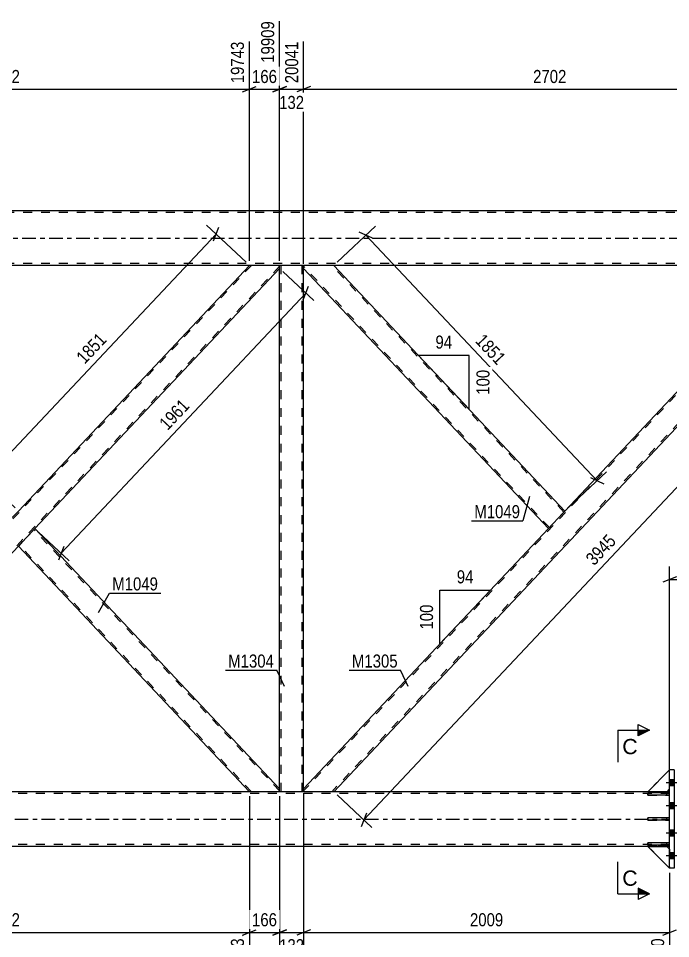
# Model space of a CAD drawing. Header units: millimetres. Extents: x -153 to 1036, y -682 to 159.
# Drawn here: x 720.9 to 864.1, y -153.9 to 48.3 of the extents above; entities that cross this region are included whole.
import ezdxf

# ---------------------------------------------------------------- set-up
doc = ezdxf.new("R2010")
doc.units = ezdxf.units.MM
doc.linetypes.add('DXK_LINE_DOT2', pattern=[3.9198, 1.9599, -1.9599])
doc.linetypes.add('DXK_LINE_DOT3', pattern=[5.9187, 2.979, -0.9799, 0.9799, -0.9799])
doc.styles.add('Arial', font='ARIAL.TTF', dxfattribs={"height": 0.2})
doc.styles.add('Arial Narrow', font='ARIALN.TTF', dxfattribs={"height": 0.2})

# ---------------------------------------------------------------- blocks, each defined once
blk = doc.blocks.new('Part-761548098-1502 - 1400')
at = {"color": 2, "linetype": 'Continuous'}
for p, q in [((859.1, -127.84), (859.1, -127.36)), ((863.9, -127.36), (859.1, -127.36)), ((863.9, -127.84), (859.1, -127.84)), ((863.9, -127.84), (863.9, -127.36))]:
    blk.add_line(p, q, dxfattribs=at)
at = {"color": 7, "linetype": 'DXK_LINE_DOT2'}
for p, q in [((863.3, -127.84), (863.3, -127.36)), ((863.9, -127.36), (863.9, -127.36)), ((863.9, -127.36), (863.9, -127.36)), ((863.9, -127.84), (863.9, -127.84)), ((863.9, -127.84), (863.9, -127.84))]:
    blk.add_line(p, q, dxfattribs=at)
blk = doc.blocks.new('Part-761548098-1499 - 1400')
at = {"color": 7, "linetype": 'DXK_LINE_DOT2'}
for p, q in [((863.9, -127.36), (859.1, -127.36)), ((859.1, -127.36), (859.1, -127.84)), ((859.1, -127.84), (863.9, -127.84)), ((863.3, -127.84), (863.3, -127.36)), ((863.9, -127.84), (863.9, -127.36))]:
    blk.add_line(p, q, dxfattribs=at)
blk = doc.blocks.new('Part-761548098-1581 - 1400')
at = {"color": 2, "linetype": 'Continuous'}
for p, q in [((863.9, -138.4), (863.9, -116.8)), ((864.9, -116.8), (863.9, -116.8)), ((864.9, -116.8), (864.9, -138.4)), ((864.9, -138.4), (863.9, -138.4))]:
    blk.add_line(p, q, dxfattribs=at)
blk = doc.blocks.new('Part-761548098-1709 - 1400')
at = {"color": 7, "linetype": 'DXK_LINE_DOT2'}
for p, q in [((772.07, -6), (663.54, -121.41)), ((778.26, -6), (771.63, -6)), ((778.26, -6.19), (669.73, -121.6)), ((720.9, -59.95), (717.28, -63.8)), ((724.52, -63.8), (720.9, -67.65)), ((670.17, -121.6), (663.54, -121.6))]:
    blk.add_line(p, q, dxfattribs=at)
at = {"color": 2, "linetype": 'Continuous'}
for p, q in [((771.63, -6), (720.9, -59.95)), ((778.26, -6.66), (778.26, -6)), ((778.26, -6.66), (724.52, -63.8)), ((717.28, -63.8), (663.54, -120.94)), ((720.9, -67.65), (670.17, -121.6)), ((663.54, -121.52), (663.54, -120.94)), ((663.54, -121.6), (663.54, -121.52))]:
    blk.add_line(p, q, dxfattribs=at)
blk = doc.blocks.new('Part-761548098-1500 - 1400')
at = {"color": 2, "linetype": 'Continuous'}
for p, q in [((859.1, -133.34), (859.1, -132.86)), ((863.9, -132.86), (859.1, -132.86)), ((863.9, -133.34), (859.1, -133.34)), ((863.9, -133.34), (863.9, -132.86))]:
    blk.add_line(p, q, dxfattribs=at)
at = {"color": 7, "linetype": 'DXK_LINE_DOT2'}
for p, q in [((863.3, -133.34), (863.3, -132.86)), ((863.9, -132.86), (863.9, -132.86)), ((863.9, -132.86), (863.9, -132.86)), ((863.9, -133.34), (863.9, -133.34)), ((863.9, -133.34), (863.9, -133.34))]:
    blk.add_line(p, q, dxfattribs=at)
blk = doc.blocks.new('Part-761548098-1501 - 1400')
at = {"color": 2, "linetype": 'Continuous'}
for p, q in [((859.1, -122.34), (859.1, -121.86)), ((863.9, -121.86), (859.1, -121.86)), ((863.9, -122.34), (859.1, -122.34)), ((863.9, -122.34), (863.9, -121.86))]:
    blk.add_line(p, q, dxfattribs=at)
at = {"color": 7, "linetype": 'DXK_LINE_DOT2'}
for p, q in [((863.3, -122.34), (863.3, -121.86)), ((863.9, -121.86), (863.9, -121.86)), ((863.9, -121.86), (863.9, -121.86)), ((863.9, -122.34), (863.9, -122.34)), ((863.9, -122.34), (863.9, -122.34))]:
    blk.add_line(p, q, dxfattribs=at)
blk = doc.blocks.new('Part-761548098-1719 - 1400')
at = {"color": 7, "linetype": 'DXK_LINE_DOT2'}
for p, q in [((892.07, -6), (783.54, -121.41)), ((898.26, -6), (891.63, -6)), ((898.26, -6.48), (898.26, -6)), ((898.26, -6.19), (789.73, -121.6)), ((840.9, -59.95), (837.28, -63.8)), ((790.17, -121.6), (783.54, -121.6))]:
    blk.add_line(p, q, dxfattribs=at)
at = {"color": 2, "linetype": 'Continuous'}
for p, q in [((891.63, -6), (840.9, -59.95)), ((898.26, -6.66), (790.17, -121.6)), ((898.26, -6.66), (898.26, -6.48)), ((837.28, -63.8), (783.54, -120.94)), ((783.54, -121.6), (783.54, -120.94))]:
    blk.add_line(p, q, dxfattribs=at)
blk = doc.blocks.new('Part-761548098-1724 - 1400')
at = {"color": 2, "linetype": 'Continuous'}
for p, q in [((783.54, -6.66), (783.54, -6)), ((840.9, -59.95), (790.17, -6)), ((837.28, -63.8), (783.54, -6.66)), ((840.46, -60.41), (837.28, -63.8)), ((840.9, -59.95), (840.46, -60.41))]:
    blk.add_line(p, q, dxfattribs=at)
at = {"color": 7, "linetype": 'DXK_LINE_DOT2'}
for p, q in [((790.17, -6), (783.54, -6)), ((840.68, -60.18), (789.73, -6)), ((837.5, -63.57), (783.54, -6.19)), ((840.87, -59.98), (840.46, -60.41)), ((837.5, -63.57), (837.51, -63.55))]:
    blk.add_line(p, q, dxfattribs=at)
blk = doc.blocks.new('Part-761548098-1779 - 1400')
at = {"color": 7, "linetype": 'DXK_LINE_DOT2'}
for p, q in [((783.54, -6), (778.26, -6)), ((778.26, -6.66), (778.26, -6)), ((778.58, -121.6), (778.58, -6)), ((783.22, -121.6), (783.22, -6)), ((783.54, -6.66), (783.54, -6)), ((778.26, -121.6), (778.26, -120.94)), ((783.54, -121.6), (783.54, -120.94)), ((783.54, -121.6), (778.26, -121.6))]:
    blk.add_line(p, q, dxfattribs=at)
at = {"color": 2, "linetype": 'Continuous'}
for p, q in [((778.26, -120.94), (778.26, -6.66)), ((783.54, -120.94), (783.54, -6.66))]:
    blk.add_line(p, q, dxfattribs=at)
blk = doc.blocks.new('Bolt-761548098-1835 - 1400')
at = {"linetype": 'Continuous'}
for points in [[(863.9, -118.94), (863.9, -120.26), (864.9, -120.26), (864.9, -118.94)], [(863.9, -118.94), (863.9, -120.26), (864.9, -120.26), (864.9, -118.94)], [(863.9, -118.94), (863.9, -120.26), (864.9, -120.26), (864.9, -118.94)], [(863.9, -123.94), (863.9, -125.26), (864.9, -125.26), (864.9, -123.94)], [(863.9, -123.94), (863.9, -125.26), (864.9, -125.26), (864.9, -123.94)], [(863.9, -129.94), (863.9, -131.26), (864.9, -131.26), (864.9, -129.94)], [(863.9, -129.94), (863.9, -131.26), (864.9, -131.26), (864.9, -129.94)], [(863.9, -134.94), (863.9, -136.26), (864.9, -136.26), (864.9, -134.94)], [(863.9, -134.94), (863.9, -136.26), (864.9, -136.26), (864.9, -134.94)], [(863.9, -134.94), (863.9, -136.26), (864.9, -136.26), (864.9, -134.94)]]:
    blk.add_hatch(color=1, dxfattribs=at).paths.add_polyline_path(points)
at = {"color": 1, "linetype": 'Continuous'}
for p, q in [((863.9, -118.94), (864.9, -118.94)), ((863.9, -118.94), (864.9, -118.94)), ((863.9, -118.94), (864.9, -118.94)), ((863.14, -119.6), (867.9, -119.6)), ((863.14, -119.6), (867.9, -119.6)), ((863.14, -119.6), (867.9, -119.6)), ((863.9, -120.26), (864.9, -120.26)), ((863.9, -120.26), (864.9, -120.26)), ((863.9, -120.26), (864.9, -120.26)), ((863.14, -124.6), (867.9, -124.6)), ((863.14, -124.6), (867.9, -124.6)), ((863.9, -123.94), (864.9, -123.94)), ((863.9, -123.94), (864.9, -123.94)), ((863.9, -125.26), (864.9, -125.26)), ((863.9, -125.26), (864.9, -125.26)), ((863.14, -130.6), (867.9, -130.6)), ((863.14, -130.6), (867.9, -130.6)), ((863.9, -129.94), (864.9, -129.94)), ((863.9, -129.94), (864.9, -129.94)), ((863.9, -131.26), (864.9, -131.26)), ((863.9, -131.26), (864.9, -131.26)), ((863.9, -134.94), (864.9, -134.94)), ((863.9, -134.94), (864.9, -134.94)), ((863.9, -134.94), (864.9, -134.94)), ((863.14, -135.6), (867.9, -135.6)), ((863.14, -135.6), (867.9, -135.6)), ((863.14, -135.6), (867.9, -135.6)), ((863.9, -136.26), (864.9, -136.26)), ((863.9, -136.26), (864.9, -136.26)), ((863.9, -136.26), (864.9, -136.26))]:
    blk.add_line(p, q, dxfattribs=at)
blk = doc.blocks.new('Part-761548098-1859 - 1400')
at = {"color": 7, "linetype": 'DXK_LINE_DOT2'}
for p, q in [((863.9, -122), (-67.1, -122)), ((863.9, -121.6), (50.38, -121.6)), ((863.9, -133.6), (863.9, -121.6)), ((863.9, -133.2), (-67.1, -133.2)), ((863.3, -133.6), (859.1, -133.6))]:
    blk.add_line(p, q, dxfattribs=at)
at = {"color": 2, "linetype": 'Continuous'}
for p, q in [((863.9, -121.6), (58.5, -121.6)), ((859.1, -133.6), (667.4, -133.6)), ((863.9, -133.6), (863.3, -133.6))]:
    blk.add_line(p, q, dxfattribs=at)
at = {"color": 7, "linetype": 'DXK_LINE_DOT3'}
blk.add_line((-67.1, -127.6), (863.9, -127.6), dxfattribs=at)
blk = doc.blocks.new('Part-761548098-1874 - 1400')
at = {"color": 7, "linetype": 'DXK_LINE_DOT2'}
for p, q in [((919.9, 5.6), (-18.1, 5.6)), ((919.9, -5.6), (-18.1, -5.6))]:
    blk.add_line(p, q, dxfattribs=at)
at = {"color": 2, "linetype": 'Continuous'}
for p, q in [((898.9, 6), (662.9, 6)), ((894.4, -6), (667.4, -6))]:
    blk.add_line(p, q, dxfattribs=at)
at = {"color": 7, "linetype": 'DXK_LINE_DOT3'}
blk.add_line((-18.1, 0), (919.9, 0), dxfattribs=at)
blk = doc.blocks.new('Part-761548098-1883 - 1400')
at = {"color": 2, "linetype": 'Continuous'}
for p, q in [((863.9, -116.8), (859.1, -121.6)), ((863.9, -116.8), (863.9, -116.8)), ((863.9, -121), (863.3, -121.6)), ((863.3, -121.6), (859.1, -121.6))]:
    blk.add_line(p, q, dxfattribs=at)
at = {"color": 7, "linetype": 'DXK_LINE_DOT2'}
for q in [(863.9, -116.8), (863.9, -121), (863.9, -121)]:
    blk.add_line((863.9, -121), q, dxfattribs=at)
blk = doc.blocks.new('Part-761548098-1886 - 1400')
at = {"color": 7, "linetype": 'DXK_LINE_DOT2'}
for p, q in [((863.9, -116.8), (859.1, -121.6)), ((863.9, -121), (863.9, -116.8)), ((863.3, -121.6), (863.9, -121)), ((859.1, -121.6), (863.3, -121.6))]:
    blk.add_line(p, q, dxfattribs=at)
blk = doc.blocks.new('Part-761548098-1889 - 1400')
at = {"color": 2, "linetype": 'Continuous'}
for p, q in [((859.1, -133.6), (863.3, -133.6)), ((863.9, -138.4), (859.1, -133.6)), ((863.3, -133.6), (863.9, -134.2))]:
    blk.add_line(p, q, dxfattribs=at)
at = {"color": 7, "linetype": 'DXK_LINE_DOT2'}
for p, q in [((863.9, -134.2), (863.9, -134.2)), ((863.9, -134.2), (863.9, -138.4)), ((863.9, -138.4), (863.9, -138.4))]:
    blk.add_line(p, q, dxfattribs=at)
blk = doc.blocks.new('Part-761548098-1892 - 1400')
at = {"color": 7, "linetype": 'DXK_LINE_DOT2'}
for p, q in [((859.1, -133.6), (863.3, -133.6)), ((863.9, -138.4), (859.1, -133.6)), ((863.3, -133.6), (863.9, -134.2)), ((863.9, -134.2), (863.9, -138.4))]:
    blk.add_line(p, q, dxfattribs=at)
blk = doc.blocks.new('Part-761548098-1893 - 1400')
at = {"color": 7, "linetype": 'DXK_LINE_DOT2'}
for p, q in [((863.9, -132.86), (859.1, -132.86)), ((859.1, -132.86), (859.1, -133.34)), ((859.1, -133.34), (863.9, -133.34)), ((863.3, -133.34), (863.3, -132.86)), ((863.9, -133.34), (863.9, -132.86))]:
    blk.add_line(p, q, dxfattribs=at)
blk = doc.blocks.new('Part-761548098-1894 - 1400')
at = {"color": 7, "linetype": 'DXK_LINE_DOT2'}
for p, q in [((863.9, -121.86), (859.1, -121.86)), ((859.1, -121.86), (859.1, -122.34)), ((859.1, -122.34), (863.9, -122.34)), ((863.3, -122.34), (863.3, -121.86)), ((863.9, -122.34), (863.9, -121.86))]:
    blk.add_line(p, q, dxfattribs=at)
blk = doc.blocks.new('Part-761548098-1907 - 1400')
at = {"color": 2, "linetype": 'Continuous'}
for p, q in [((724.52, -63.8), (720.9, -67.65)), ((778.26, -120.94), (724.52, -63.8)), ((771.63, -121.6), (720.9, -67.65)), ((778.26, -121.6), (778.26, -120.94))]:
    blk.add_line(p, q, dxfattribs=at)
at = {"color": 7, "linetype": 'DXK_LINE_DOT2'}
for p, q in [((778.26, -121.41), (724.3, -64.03)), ((721.12, -67.42), (721.14, -67.4)), ((772.07, -121.6), (721.12, -67.42)), ((778.26, -121.6), (771.63, -121.6))]:
    blk.add_line(p, q, dxfattribs=at)
blk = doc.blocks.new('StraightDimension-761548098-18895 - 1400')
at = {"color": 7, "linetype": 'Continuous'}
for p, q in [((778.26, -122.6), (778.26, -167.44)), ((783.54, -121.94), (783.54, -167.44)), ((776.76, -153.1), (779.76, -151.9)), ((778.26, -152.5), (783.54, -152.5)), ((785.04, -151.9), (782.04, -153.1))]:
    blk.add_line(p, q, dxfattribs=at)
at = {"color": 0}
blk.add_wipeout([(784.24, -157.45), (784.24, -153.25), (777.56, -153.25), (777.56, -157.45)], dxfattribs=at)
at = {"color": 0, "linetype": 'Continuous'}
blk.add_wipeout([(782.94, -157.7), (778.74, -157.7), (778.74, -168.04), (782.94, -168.04)], dxfattribs=at)
at = {"color": 3, "style": 'Arial Narrow'}
blk.add_text('132', height=2.863, dxfattribs=at).set_placement((778.16, -156.85))
at = {"color": 3, "linetype": 'Continuous', "style": 'Arial Narrow'}
blk.add_text('22041', height=2.863, rotation=90.0002, dxfattribs=at).set_placement((782.34, -167.44))
blk = doc.blocks.new('StraightDimension-761548098-15246 - 1400')
at = {"color": 7, "linetype": 'Continuous'}
for p, q in [((783.54, -5.66), (783.54, 43.15)), ((891.63, -5), (891.63, 43.15)), ((785.04, 33.31), (782.04, 32.11)), ((783.54, 32.71), (891.63, 32.71)), ((890.13, 32.11), (893.13, 33.31))]:
    blk.add_line(p, q, dxfattribs=at)
at = {"color": 0, "linetype": 'Continuous'}
blk.add_wipeout([(891.03, 43.75), (886.83, 43.75), (886.83, 33.41), (891.03, 33.41)], dxfattribs=at)
at = {"color": 0}
blk.add_wipeout([(841.84, 33.46), (841.84, 37.66), (833.33, 37.66), (833.33, 33.46)], dxfattribs=at)
at = {"color": 3, "linetype": 'Continuous', "style": 'Arial Narrow'}
blk.add_text('22743', height=2.863, rotation=90.0002, dxfattribs=at).set_placement((890.43, 34.01))
at = {"color": 3, "style": 'Arial Narrow'}
blk.add_text('2702', height=2.863, dxfattribs=at).set_placement((833.93, 34.06))
blk = doc.blocks.new('AngleDimension-761548098-19595 - 1400')
at = {"color": 7, "linetype": 'Continuous'}
for p, q in [((813.45, -77.33), (824.55, -77.33)), ((813.45, -89.13), (824.55, -77.33)), ((813.45, -89.13), (813.45, -77.33)), ((821.48, -80.59), (824.55, -77.33))]:
    blk.add_line(p, q, dxfattribs=at)
at = {"color": 0}
for points in [[(821.43, -76.43), (821.43, -72.23), (816.57, -72.23), (816.57, -76.43)], [(812.55, -79.89), (808.35, -79.89), (808.35, -86.57), (812.55, -86.57)]]:
    blk.add_wipeout(points, dxfattribs=at)
at = {"color": 3, "style": 'Arial Narrow'}
blk.add_text('94', height=2.863, dxfattribs=at).set_placement((817.17, -75.83))
blk.add_text('100', height=2.863, rotation=90.0002, dxfattribs=at).set_placement((811.95, -85.97))
blk = doc.blocks.new('StraightDimension-761548098-2713 - 1400')
at = {"color": 7, "linetype": 'Continuous'}
for p, q in [((898.99, -7.35), (906.61, -14.51)), ((904.27, -14.37), (905.45, -11.36)), ((796.77, -127.81), (904.86, -12.87)), ((790.9, -122.29), (798.52, -129.45)), ((797.36, -126.3), (796.18, -129.31))]:
    blk.add_line(p, q, dxfattribs=at)
at = {"color": 0}
blk.add_wipeout([(853.18, -66.72), (850.12, -63.85), (844.29, -70.05), (847.35, -72.92)], dxfattribs=at)
at = {"color": 3, "style": 'Arial Narrow'}
blk.add_text('3945', height=2.863, rotation=46.7591, dxfattribs=at).set_placement((847.33, -72.08))
blk = doc.blocks.new('StraightDimension-761548098-3284 - 1400')
at = {"color": 7, "linetype": 'Continuous'}
for p, q in [((919.9, -7), (919.9, -77.37)), ((863.9, -120.6), (863.9, -72.12)), ((865.4, -74.37), (862.4, -75.57)), ((918.4, -75.57), (921.4, -74.37)), ((863.9, -74.97), (919.9, -74.97))]:
    blk.add_line(p, q, dxfattribs=at)
at = {"color": 0}
blk.add_wipeout([(896.16, -74.22), (896.16, -70.02), (887.64, -70.02), (887.64, -74.22)], dxfattribs=at)
at = {"color": 3, "style": 'Arial Narrow'}
blk.add_text('1400', height=2.863, dxfattribs=at).set_placement((888.24, -73.62))
blk = doc.blocks.new('StraightDimension-761548098-15247 - 1400')
at = {"color": 7, "linetype": 'Continuous'}
for p, q in [((778.26, -5), (778.26, 47.65)), ((783.54, -5.66), (783.54, 43.15)), ((776.76, 32.11), (779.76, 33.31)), ((778.26, 32.71), (783.54, 32.71)), ((785.04, 33.31), (782.04, 32.11))]:
    blk.add_line(p, q, dxfattribs=at)
at = {"color": 0, "linetype": 'Continuous'}
blk.add_wipeout([(782.94, 43.75), (778.74, 43.75), (778.74, 33.41), (782.94, 33.41)], dxfattribs=at)
at = {"color": 0}
blk.add_wipeout([(784.24, 27.76), (784.24, 31.96), (777.56, 31.96), (777.56, 27.76)], dxfattribs=at)
at = {"color": 3, "linetype": 'Continuous', "style": 'Arial Narrow'}
blk.add_text('20041', height=2.863, rotation=90.0002, dxfattribs=at).set_placement((782.34, 34.01))
at = {"color": 3, "style": 'Arial Narrow'}
blk.add_text('132', height=2.863, dxfattribs=at).set_placement((778.16, 28.36))
blk = doc.blocks.new('StraightDimension-761548098-18897 - 1400')
at = {"color": 7, "linetype": 'Continuous'}
for p, q in [((663.54, -121.94), (663.54, -167.44)), ((771.63, -122.6), (771.63, -162.94)), ((665.04, -151.9), (662.04, -153.1)), ((663.54, -152.5), (771.63, -152.5)), ((770.13, -153.1), (773.13, -151.9))]:
    blk.add_line(p, q, dxfattribs=at)
at = {"color": 0}
blk.add_wipeout([(721.84, -151.75), (721.84, -147.55), (713.33, -147.55), (713.33, -151.75)], dxfattribs=at)
at = {"color": 0, "linetype": 'Continuous'}
blk.add_wipeout([(771.03, -153.2), (766.83, -153.2), (766.83, -163.54), (771.03, -163.54)], dxfattribs=at)
at = {"color": 3, "style": 'Arial Narrow'}
blk.add_text('2702', height=2.863, dxfattribs=at).set_placement((713.93, -151.15))
at = {"color": 3, "linetype": 'Continuous', "style": 'Arial Narrow'}
blk.add_text('21743', height=2.863, rotation=90.0002, dxfattribs=at).set_placement((770.43, -162.94))
blk = doc.blocks.new('StraightDimension-761548098-2154 - 1400')
at = {"color": 7, "linetype": 'Continuous'}
for p, q in [((778.99, -7.35), (785.77, -13.72)), ((730.28, -69.22), (784.02, -12.08)), ((783.43, -13.58), (784.61, -10.57)), ((725.25, -64.49), (732.03, -70.86)), ((730.87, -67.71), (729.69, -70.72))]:
    blk.add_line(p, q, dxfattribs=at)
at = {"color": 0}
blk.add_wipeout([(759.52, -37.03), (756.46, -34.15), (750.63, -40.36), (753.69, -43.23)], dxfattribs=at)
at = {"color": 3, "style": 'Arial Narrow'}
blk.add_text('1961', height=2.863, rotation=46.7591, dxfattribs=at).set_placement((753.66, -42.38))
blk = doc.blocks.new('StraightDimension-761548098-2731 - 1400')
at = {"color": 7, "linetype": 'Continuous'}
for p, q in [((790.9, -5.31), (799.3, 2.59)), ((798.69, -0.04), (795.76, 1.32)), ((797.23, 0.64), (847.96, -53.31)), ((841.63, -59.26), (850.04, -51.35)), ((846.5, -52.62), (849.43, -53.99))]:
    blk.add_line(p, q, dxfattribs=at)
at = {"color": 0}
blk.add_wipeout([(826.06, -28.92), (829.12, -26.04), (823.28, -19.84), (820.22, -22.72)], dxfattribs=at)
at = {"color": 3, "style": 'Arial Narrow'}
blk.add_text('1851', height=2.863, rotation=-46.7591, dxfattribs=at).set_placement((821.07, -22.74))
blk = doc.blocks.new('StraightDimension-761548098-2752 - 1400')
at = {"color": 7, "linetype": 'Continuous'}
for p, q in [((770.9, -5.31), (762.23, 2.84)), ((763.71, -0.61), (764.9, 2.4)), ((713.57, -53.05), (764.3, 0.89)), ((720.17, -59.26), (711.49, -51.1)), ((714.16, -51.55), (712.98, -54.56))]:
    blk.add_line(p, q, dxfattribs=at)
at = {"color": 0}
blk.add_wipeout([(741.31, -22.47), (738.25, -19.59), (732.42, -25.79), (735.48, -28.67)], dxfattribs=at)
at = {"color": 3, "style": 'Arial Narrow'}
blk.add_text('1851', height=2.863, rotation=46.7591, dxfattribs=at).set_placement((735.45, -27.82))
blk = doc.blocks.new('StraightDimension-761548098-15248 - 1400')
at = {"color": 7, "linetype": 'Continuous'}
for p, q in [((778.26, -5), (778.26, 47.65)), ((771.63, -5), (771.63, 43.15)), ((770.13, 32.11), (773.13, 33.31)), ((771.63, 32.71), (778.26, 32.71)), ((779.76, 33.31), (776.76, 32.11))]:
    blk.add_line(p, q, dxfattribs=at)
at = {"color": 0}
blk.add_wipeout([(778.29, 33.46), (778.29, 37.66), (771.6, 37.66), (771.6, 33.46)], dxfattribs=at)
at = {"color": 0, "linetype": 'Continuous'}
blk.add_wipeout([(777.66, 48.25), (773.46, 48.25), (773.46, 37.91), (777.66, 37.91)], dxfattribs=at)
at = {"color": 3, "linetype": 'Continuous', "style": 'Arial Narrow'}
blk.add_text('19909', height=2.863, rotation=90.0002, dxfattribs=at).set_placement((777.06, 38.51))
at = {"color": 3, "style": 'Arial Narrow'}
blk.add_text('166', height=2.863, dxfattribs=at).set_placement((772.2, 34.06))
blk = doc.blocks.new('StraightDimension-761548098-15249 - 1400')
at = {"color": 7, "linetype": 'Continuous'}
for p, q in [((663.54, -5.66), (663.54, 43.15)), ((771.63, -5), (771.63, 43.15)), ((665.04, 33.31), (662.04, 32.11)), ((663.54, 32.71), (771.63, 32.71)), ((770.13, 32.11), (773.13, 33.31))]:
    blk.add_line(p, q, dxfattribs=at)
at = {"color": 0, "linetype": 'Continuous'}
blk.add_wipeout([(771.03, 43.75), (766.83, 43.75), (766.83, 33.41), (771.03, 33.41)], dxfattribs=at)
at = {"color": 0}
blk.add_wipeout([(721.84, 33.46), (721.84, 37.66), (713.33, 37.66), (713.33, 33.46)], dxfattribs=at)
at = {"color": 3, "linetype": 'Continuous', "style": 'Arial Narrow'}
blk.add_text('19743', height=2.863, rotation=90.0002, dxfattribs=at).set_placement((770.43, 34.01))
at = {"color": 3, "style": 'Arial Narrow'}
blk.add_text('2702', height=2.863, dxfattribs=at).set_placement((713.93, 34.06))
blk = doc.blocks.new('StraightDimension-761548098-18894 - 1400')
at = {"color": 7, "linetype": 'Continuous'}
for p, q in [((783.54, -121.94), (783.54, -167.44)), ((863.9, -139.4), (863.9, -162.94)), ((785.04, -151.9), (782.04, -153.1)), ((783.54, -152.5), (863.9, -152.5)), ((862.4, -153.1), (865.4, -151.9))]:
    blk.add_line(p, q, dxfattribs=at)
at = {"color": 0}
blk.add_wipeout([(827.98, -151.75), (827.98, -147.55), (819.46, -147.55), (819.46, -151.75)], dxfattribs=at)
at = {"color": 0, "linetype": 'Continuous'}
blk.add_wipeout([(863.3, -153.2), (859.1, -153.2), (859.1, -163.54), (863.3, -163.54)], dxfattribs=at)
at = {"color": 3, "style": 'Arial Narrow'}
blk.add_text('2009', height=2.863, dxfattribs=at).set_placement((820.06, -151.15))
at = {"color": 3, "linetype": 'Continuous', "style": 'Arial Narrow'}
blk.add_text('24050', height=2.863, rotation=90.0002, dxfattribs=at).set_placement((862.7, -162.94))
blk = doc.blocks.new('StraightDimension-761548098-18896 - 1400')
at = {"color": 7, "linetype": 'Continuous'}
for p, q in [((771.63, -122.6), (771.63, -162.94)), ((778.26, -122.6), (778.26, -167.44)), ((770.13, -153.1), (773.13, -151.9)), ((771.63, -152.5), (778.26, -152.5)), ((779.76, -151.9), (776.76, -153.1))]:
    blk.add_line(p, q, dxfattribs=at)
at = {"color": 0}
blk.add_wipeout([(778.29, -151.75), (778.29, -147.55), (771.6, -147.55), (771.6, -151.75)], dxfattribs=at)
at = {"color": 0, "linetype": 'Continuous'}
blk.add_wipeout([(777.66, -157.7), (773.46, -157.7), (773.46, -168.04), (777.66, -168.04)], dxfattribs=at)
at = {"color": 3, "style": 'Arial Narrow'}
blk.add_text('166', height=2.863, dxfattribs=at).set_placement((772.2, -151.15))
at = {"color": 3, "linetype": 'Continuous', "style": 'Arial Narrow'}
blk.add_text('21909', height=2.863, rotation=90.0002, dxfattribs=at).set_placement((777.06, -167.44))
blk = doc.blocks.new('AngleDimension-761548098-19593 - 1400')
at = {"color": 7, "linetype": 'Continuous'}
for p, q in [((808.99, -26.01), (808.75, -25.77)), ((819.85, -25.77), (808.75, -25.77)), ((819.85, -37.57), (808.75, -25.77)), ((819.85, -37.57), (819.85, -25.77))]:
    blk.add_line(p, q, dxfattribs=at)
at = {"color": 0}
for points in [[(816.73, -24.87), (816.73, -20.67), (811.88, -20.67), (811.88, -24.87)], [(824.95, -28.32), (820.75, -28.32), (820.75, -35.01), (824.95, -35.01)]]:
    blk.add_wipeout(points, dxfattribs=at)
at = {"color": 3, "style": 'Arial Narrow'}
blk.add_text('94', height=2.863, dxfattribs=at).set_placement((812.48, -24.27))
blk.add_text('100', height=2.863, rotation=90.0002, dxfattribs=at).set_placement((824.35, -34.41))
blk = doc.blocks.new('Mark-761548098-1715 - 1400')
at = {"color": 0}
blk.add_wipeout([(804.19, -94.33), (804.19, -91.33), (794.14, -91.33), (794.14, -94.33)], dxfattribs=at)
blk.add_wipeout([(804.19, -94.33), (804.19, -91.33), (794.14, -91.33), (794.14, -94.33)], dxfattribs=at)
at = {"color": 30, "linetype": 'Continuous'}
for p in [(793.54, -94.93), (806.5, -98.47)]:
    blk.add_line(p, (804.79, -94.93), dxfattribs=at)
at = {"color": 3, "style": 'Arial Narrow'}
blk.add_text('M1305', height=2.863, dxfattribs=at).set_placement((794.14, -94.33))
blk = doc.blocks.new('Mark-761548098-1720 - 1400')
at = {"color": 0}
blk.add_wipeout([(831.07, -61.52), (831.07, -58.52), (821.02, -58.52), (821.02, -61.52)], dxfattribs=at)
blk.add_wipeout([(831.07, -61.52), (831.07, -58.52), (821.02, -58.52), (821.02, -61.52)], dxfattribs=at)
at = {"color": 30, "linetype": 'Continuous'}
for p in [(833.13, -56.73), (820.42, -62.12)]:
    blk.add_line(p, (831.67, -62.12), dxfattribs=at)
at = {"color": 3, "style": 'Arial Narrow'}
blk.add_text('M1049', height=2.863, dxfattribs=at).set_placement((821.02, -61.52))
blk = doc.blocks.new('Mark-761548098-1775 - 1400')
at = {"color": 0}
blk.add_wipeout([(777.02, -94.33), (777.02, -91.33), (766.97, -91.33), (766.97, -94.33)], dxfattribs=at)
blk.add_wipeout([(777.02, -94.33), (777.02, -91.33), (766.97, -91.33), (766.97, -94.33)], dxfattribs=at)
at = {"color": 30, "linetype": 'Continuous'}
for p in [(766.37, -94.93), (779.33, -98.47)]:
    blk.add_line(p, (777.62, -94.93), dxfattribs=at)
at = {"color": 3, "style": 'Arial Narrow'}
blk.add_text('M1304', height=2.863, dxfattribs=at).set_placement((766.97, -94.33))
blk = doc.blocks.new('Mark-761548098-1903 - 1400')
at = {"color": 0}
blk.add_wipeout([(751.56, -77.38), (751.56, -74.38), (741.51, -74.38), (741.51, -77.38)], dxfattribs=at)
blk.add_wipeout([(751.56, -77.38), (751.56, -74.38), (741.51, -74.38), (741.51, -77.38)], dxfattribs=at)
at = {"color": 30, "linetype": 'Continuous'}
for p, q in [((738.5, -82.22), (740.91, -77.98)), ((740.91, -77.98), (752.16, -77.98))]:
    blk.add_line(p, q, dxfattribs=at)
at = {"color": 3, "style": 'Arial Narrow'}
blk.add_text('M1049', height=2.863, dxfattribs=at).set_placement((741.51, -77.38))
blk = doc.blocks.new('SectionMark-761548098-3614 - 1400')
at = {"color": 6, "linetype": 'Continuous'}
for p, q in [((857.01, -106.85), (859.51, -108.1)), ((852.51, -108.1), (859.51, -108.1)), ((852.51, -144), (859.51, -144)), ((859.51, -144), (857.01, -145.25))]:
    blk.add_line(p, q, dxfattribs=at)
at = {"color": 0, "linetype": 'Continuous'}
for points in [[(856.88, -113.35), (856.88, -109.85), (853.51, -109.85), (853.51, -113.35)], [(856.88, -142.25), (856.88, -138.75), (853.51, -138.75), (853.51, -142.25)]]:
    blk.add_wipeout(points, dxfattribs=at)
at = {"linetype": 'Continuous'}
for points in [[(857.01, -109.35), (857.01, -108.1), (859.51, -108.1)], [(857.01, -144), (857.01, -142.75), (859.51, -144)]]:
    blk.add_hatch(color=6, dxfattribs=at).paths.add_polyline_path(points)
at = {"color": 6, "linetype": 'Continuous'}
for p, q in [((857.01, -109.35), (857.01, -106.85)), ((852.51, -108.1), (852.51, -115.1)), ((859.51, -108.1), (857.01, -109.35)), ((852.51, -144), (852.51, -137)), ((859.51, -144), (857.01, -142.75)), ((857.01, -142.75), (857.01, -145.25))]:
    blk.add_line(p, q, dxfattribs=at)
at = {"color": 3, "linetype": 'Continuous', "style": 'Arial'}
for p in [(853.51, -113.35), (853.51, -142.25)]:
    blk.add_text('C', height=3.34, dxfattribs=at).set_placement(p)

msp = doc.modelspace()

# ---------------------------------------------------------------- block references
for name in ['Part-761548098-1874 - 1400', 'Part-761548098-1709 - 1400', 'Part-761548098-1779 - 1400', 'Part-761548098-1719 - 1400', 'Part-761548098-1724 - 1400', 'Part-761548098-1907 - 1400', 'Part-761548098-1883 - 1400', 'Part-761548098-1886 - 1400', 'Part-761548098-1581 - 1400', 'Bolt-761548098-1835 - 1400', 'Part-761548098-1859 - 1400', 'Part-761548098-1501 - 1400', 'Part-761548098-1894 - 1400', 'Part-761548098-1502 - 1400', 'Part-761548098-1499 - 1400', 'Part-761548098-1500 - 1400', 'Part-761548098-1893 - 1400', 'Part-761548098-1889 - 1400', 'Part-761548098-1892 - 1400']:
    msp.add_blockref(name, (0, 0))

# ---------------------------------------------------------------- next in the draw order: block references
for name in ['StraightDimension-761548098-15246 - 1400', 'StraightDimension-761548098-2154 - 1400', 'AngleDimension-761548098-19595 - 1400', 'Mark-761548098-1903 - 1400', 'Mark-761548098-1775 - 1400', 'StraightDimension-761548098-18897 - 1400', 'StraightDimension-761548098-18895 - 1400']:
    msp.add_blockref(name, (0, 0))

# ---------------------------------------------------------------- next in the draw order: block references
for name in ['StraightDimension-761548098-15247 - 1400', 'StraightDimension-761548098-2752 - 1400', 'StraightDimension-761548098-2713 - 1400', 'StraightDimension-761548098-18896 - 1400']:
    msp.add_blockref(name, (0, 0))

# ---------------------------------------------------------------- next in the draw order: block references
for name in ['StraightDimension-761548098-15248 - 1400', 'StraightDimension-761548098-2731 - 1400', 'StraightDimension-761548098-3284 - 1400', 'Mark-761548098-1715 - 1400', 'StraightDimension-761548098-18894 - 1400']:
    msp.add_blockref(name, (0, 0))

# ---------------------------------------------------------------- next in the draw order: block references
for name in ['StraightDimension-761548098-15249 - 1400', 'AngleDimension-761548098-19593 - 1400', 'Mark-761548098-1720 - 1400', 'SectionMark-761548098-3614 - 1400']:
    msp.add_blockref(name, (0, 0))

doc.saveas('drawing.dxf')
